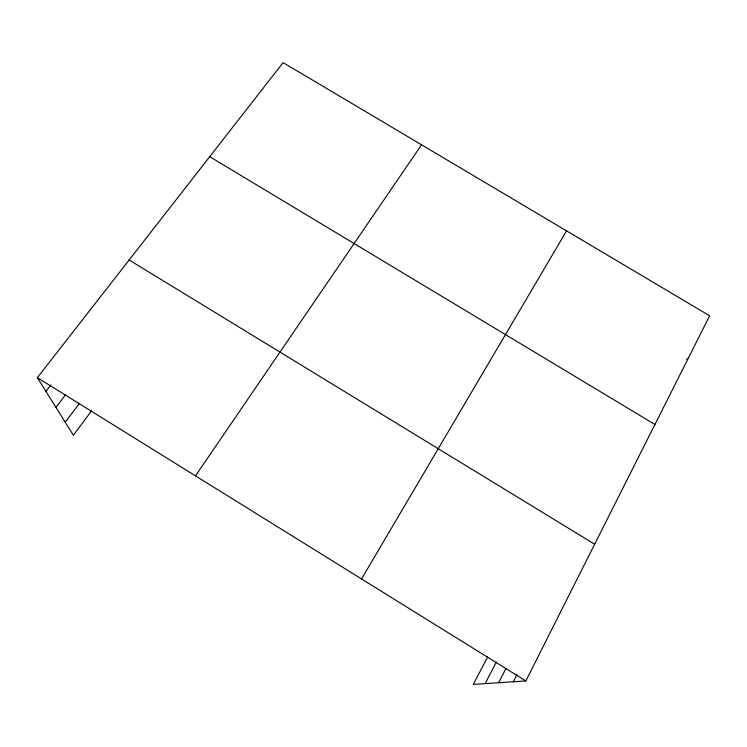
<?xml version="1.0" encoding="UTF-8"?>
<svg xmlns="http://www.w3.org/2000/svg" width="747" height="747" viewBox="0 0 747 747"><rect width="100%" height="100%" fill="white"/><g stroke="black" fill="none" stroke-linecap="round" stroke-linejoin="round"><path stroke-width="1.12" d="M487.632 657.005L473.309 684.383L525.832 680.947L709.65 315.794L283.104 62.617L37.35 377.674L73.374 435.258L91.564 410.878M513.282 681.768L516.877 674.69M498.669 682.721L506.102 668.229M485.148 683.608L496.288 662.131M361.539 578.944L566.562 230.86M195.49 475.848L421.551 144.787M65.222 422.232L79.453 403.352M55.941 407.386L65.577 394.743M45.931 391.381L50.843 385.022M686.549 359.438L688.379 358.056M209.739 156.674L654.923 424.501M129.138 259.993L594.659 544.218M37.35 377.674L525.832 680.947"/></g></svg>
